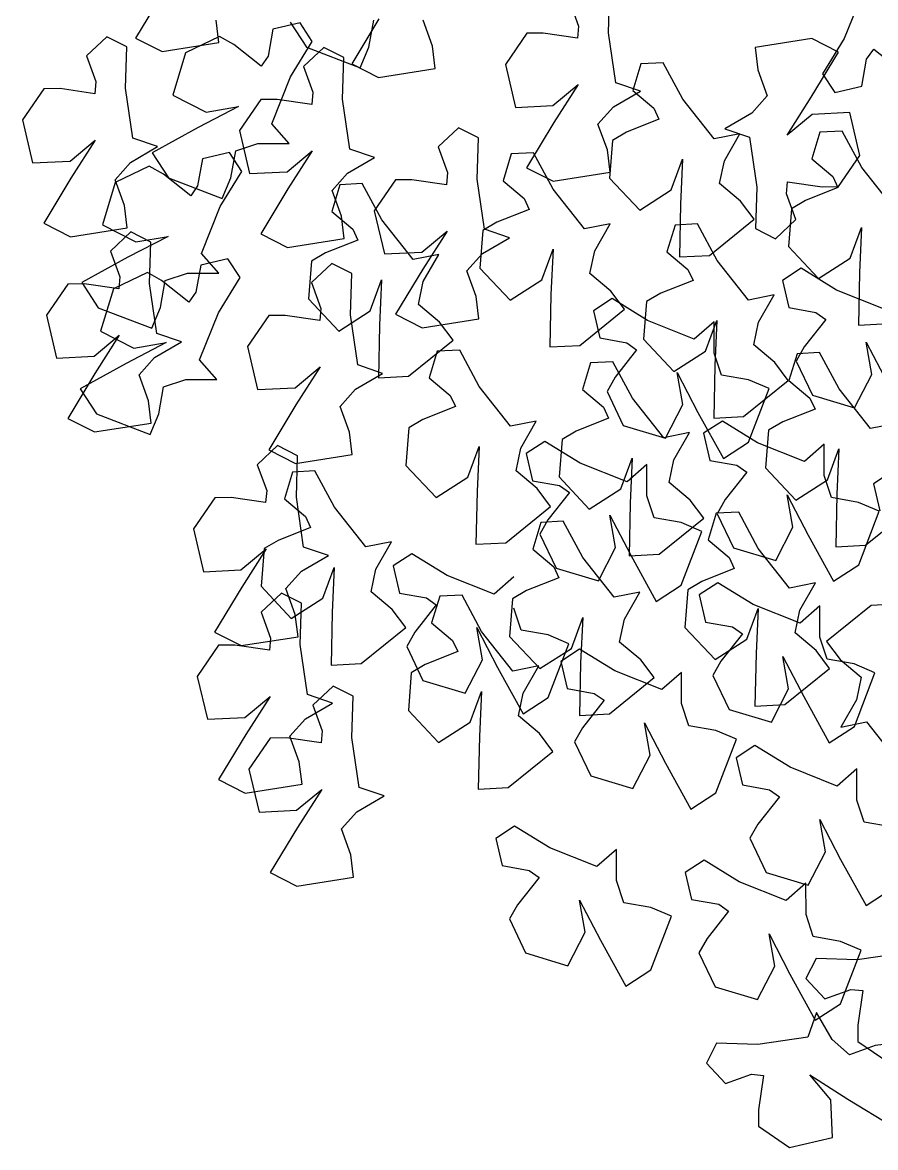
# Model space of a CAD drawing. Header units: millimetres. Extents: x 441061 to 442903, y 4515148 to 4515613.
# Drawn here: x 442219.931 to 442221.385, y 4515581.826 to 4515583.743 of the extents above; entities that cross this region are included whole.
import ezdxf

# ---------------------------------------------------------------- set-up
doc = ezdxf.new("R2010")
doc.units = ezdxf.units.MM
doc.layers.add('01_piscinas', color=254, linetype='Continuous')

msp = doc.modelspace()

# ---------------------------------------------------------------- linework, layer by layer
at = {"layer": '01_piscinas'}
for p, q in [((442220.1701, 4515583.7936), (442220.1236, 4515583.7168)), ((442220.8629, 4515583.7811), (442220.8789, 4515583.7371)), ((442220.9295, 4515583.7258), (442220.9316, 4515583.7962)), ((442221.3634, 4515583.7958), (442221.3316, 4515583.7158)), ((442220.2659, 4515583.7089), (442220.2613, 4515583.747)), ((442220.4041, 4515583.7426), (442220.3579, 4515583.7318)), ((442220.3872, 4515583.7439), (442220.4151, 4515583.701)), ((442220.4249, 4515583.7106), (442220.4041, 4515583.7426)), ((442220.5387, 4515583.7496), (442220.4922, 4515583.6728)), ((442220.5216, 4515583.7012), (442220.5297, 4515583.7473)), ((442220.6299, 4515583.703), (442220.6139, 4515583.747)), ((442220.3579, 4515583.7318), (442220.3497, 4515583.6857)), ((442220.7904, 4515583.7248), (442220.754, 4515583.6718)), ((442220.8183, 4515583.7251), (442220.7904, 4515583.7248)), ((442220.877, 4515583.7165), (442220.8183, 4515583.7251)), ((442220.8789, 4515583.7371), (442220.877, 4515583.7165)), ((442220.942, 4515583.6405), (442220.9295, 4515583.7258)), ((442220.0748, 4515583.719), (442220.0401, 4515583.6865)), ((442220.1088, 4515583.7016), (442220.0748, 4515583.719)), ((442220.1236, 4515583.7168), (442220.1691, 4515583.6936)), ((442220.1691, 4515583.6936), (442220.2659, 4515583.7089)), ((442220.2669, 4515583.7193), (442220.2089, 4515583.6916)), ((442220.2912, 4515583.7056), (442220.2669, 4515583.7193)), ((442220.3378, 4515583.6688), (442220.2912, 4515583.7056)), ((442220.3879, 4515583.6506), (442220.4249, 4515583.7106)), ((442221.2764, 4515583.7157), (442221.1796, 4515583.7004)), ((442221.3219, 4515583.6925), (442221.2764, 4515583.7157)), ((442221.3316, 4515583.7158), (442221.2945, 4515583.6558)), ((442220.0401, 4515583.6865), (442220.0561, 4515583.6425)), ((442220.1067, 4515583.6312), (442220.1088, 4515583.7016)), ((442220.2089, 4515583.6916), (442220.1872, 4515583.6195)), ((442220.3497, 4515583.6857), (442220.3378, 4515583.6688)), ((442220.4446, 4515583.7006), (442220.4099, 4515583.6681)), ((442220.4151, 4515583.701), (442220.5066, 4515583.6659)), ((442220.4786, 4515583.6833), (442220.4446, 4515583.7006)), ((442220.5066, 4515583.6659), (442220.5216, 4515583.7012)), ((442220.6346, 4515583.6649), (442220.6299, 4515583.703)), ((442221.1796, 4515583.7004), (442221.1843, 4515583.6624)), ((442221.2754, 4515583.6158), (442221.3219, 4515583.6925)), ((442221.3697, 4515583.6807), (442221.3817, 4515583.6975)), ((442221.3817, 4515583.6975), (442221.4283, 4515583.6608)), ((442220.4099, 4515583.6681), (442220.4259, 4515583.6242)), ((442220.4765, 4515583.6128), (442220.4786, 4515583.6833)), ((442220.4922, 4515583.6728), (442220.5378, 4515583.6496)), ((442220.754, 4515583.6718), (442220.7713, 4515583.5986)), ((442220.9849, 4515583.6726), (442220.9712, 4515583.6271)), ((442221.0231, 4515583.6746), (442220.9849, 4515583.6726)), ((442221.0565, 4515583.6125), (442221.0231, 4515583.6746)), ((442221.3616, 4515583.6346), (442221.3697, 4515583.6807)), ((442220.356, 4515583.5705), (442220.3879, 4515583.6506)), ((442220.5378, 4515583.6496), (442220.6346, 4515583.6649)), ((442221.1843, 4515583.6624), (442221.2003, 4515583.6184)), ((442221.2945, 4515583.6558), (442221.3153, 4515583.6238)), ((442219.9676, 4515583.6302), (442219.9312, 4515583.5772)), ((442219.9954, 4515583.6305), (442219.9676, 4515583.6302)), ((442220.0542, 4515583.6219), (442219.9954, 4515583.6305)), ((442220.0561, 4515583.6425), (442220.0542, 4515583.6219)), ((442220.1192, 4515583.5459), (442220.1067, 4515583.6312)), ((442220.8352, 4515583.6017), (442220.8781, 4515583.6374)), ((442220.8781, 4515583.6374), (442220.8366, 4515583.5725)), ((442220.9843, 4515583.6262), (442220.942, 4515583.6405)), ((442220.9712, 4515583.6271), (442221.007, 4515583.597)), ((442221.3153, 4515583.6238), (442221.3616, 4515583.6346)), ((442220.1872, 4515583.6195), (442220.2441, 4515583.5903)), ((442220.3374, 4515583.6119), (442220.301, 4515583.5589)), ((442220.3652, 4515583.6121), (442220.3374, 4515583.6119)), ((442220.424, 4515583.6036), (442220.3652, 4515583.6121)), ((442220.4259, 4515583.6242), (442220.424, 4515583.6036)), ((442220.4889, 4515583.5276), (442220.4765, 4515583.6128)), ((442220.9382, 4515583.5994), (442220.9843, 4515583.6262)), ((442221.1099, 4515583.5449), (442221.0565, 4515583.6125)), ((442221.2003, 4515583.6184), (442221.1739, 4515583.5889)), ((442221.234, 4515583.5509), (442221.2754, 4515583.6158)), ((442220.2991, 4515583.5998), (442220.2308, 4515583.5643)), ((442220.2441, 4515583.5903), (442220.2991, 4515583.5998)), ((442220.7713, 4515583.5986), (442220.8352, 4515583.6017)), ((442220.9118, 4515583.5699), (442220.9382, 4515583.5994)), ((442221.007, 4515583.597), (442221.0156, 4515583.5782)), ((442221.1739, 4515583.5889), (442221.1278, 4515583.5621)), ((442221.3408, 4515583.5897), (442221.2769, 4515583.5866)), ((442221.358, 4515583.5165), (442221.3408, 4515583.5897)), ((442219.9312, 4515583.5772), (442219.9485, 4515583.5039)), ((442220.3855, 4515583.537), (442220.356, 4515583.5705)), ((442220.8366, 4515583.5725), (442220.7901, 4515583.4957)), ((442220.9278, 4515583.5259), (442220.9118, 4515583.5699)), ((442221.0156, 4515583.5782), (442220.9605, 4515583.5562)), ((442221.2769, 4515583.5866), (442221.234, 4515583.5509)), ((442220.2308, 4515583.5643), (442220.1521, 4515583.5211)), ((442220.301, 4515583.5589), (442220.3183, 4515583.4856)), ((442220.6742, 4515583.5637), (442220.6395, 4515583.5313)), ((442220.7082, 4515583.5464), (442220.6742, 4515583.5637)), ((442220.9605, 4515583.5562), (442220.9365, 4515583.5421)), ((442221.1537, 4515583.5536), (442221.1099, 4515583.5449)), ((442221.1272, 4515583.5074), (442221.1537, 4515583.5536)), ((442221.1278, 4515583.5621), (442221.1701, 4515583.5477)), ((442221.2898, 4515583.5562), (442221.276, 4515583.5107)), ((442221.328, 4515583.5582), (442221.2898, 4515583.5562)), ((442221.3614, 4515583.4961), (442221.328, 4515583.5582)), ((442220.0124, 4515583.5071), (442220.0553, 4515583.5428)), ((442220.0553, 4515583.5428), (442220.0138, 4515583.4779)), ((442220.1154, 4515583.5048), (442220.1615, 4515583.5316)), ((442220.1615, 4515583.5316), (442220.1192, 4515583.5459)), ((442220.2946, 4515583.5245), (442220.3322, 4515583.5368)), ((442220.3322, 4515583.5368), (442220.3855, 4515583.537)), ((442220.6395, 4515583.5313), (442220.6555, 4515583.4873)), ((442220.7061, 4515583.476), (442220.7082, 4515583.5464)), ((442220.9365, 4515583.5421), (442220.9315, 4515583.478)), ((442221.1701, 4515583.5477), (442221.1825, 4515583.4625)), ((442220.1521, 4515583.5211), (442220.18, 4515583.4782)), ((442220.2842, 4515583.5215), (442220.2379, 4515583.5107)), ((442220.305, 4515583.4894), (442220.2842, 4515583.5215)), ((442220.2864, 4515583.4784), (442220.2946, 4515583.5245)), ((442220.3822, 4515583.4888), (442220.425, 4515583.5244)), ((442220.425, 4515583.5244), (442220.3836, 4515583.4596)), ((442220.4851, 4515583.4864), (442220.5313, 4515583.5133)), ((442220.5313, 4515583.5133), (442220.4889, 4515583.5276)), ((442220.7641, 4515583.5191), (442220.7503, 4515583.4736)), ((442220.8022, 4515583.5211), (442220.7641, 4515583.5191)), ((442220.8356, 4515583.459), (442220.8022, 4515583.5211)), ((442220.9325, 4515583.4879), (442220.9278, 4515583.5259)), ((442221.3216, 4515583.4635), (442221.358, 4515583.5165)), ((442219.9485, 4515583.5039), (442220.0124, 4515583.5071)), ((442220.147, 4515583.4982), (442220.0889, 4515583.4705)), ((442220.089, 4515583.4753), (442220.1154, 4515583.5048)), ((442220.1712, 4515583.4845), (442220.147, 4515583.4982)), ((442220.2379, 4515583.5107), (442220.2297, 4515583.4646)), ((442220.7901, 4515583.4957), (442220.8357, 4515583.4726)), ((442221.0368, 4515583.4579), (442221.0561, 4515583.5102)), ((442221.0561, 4515583.5102), (442221.0527, 4515583.4333)), ((442221.1191, 4515583.4686), (442221.1272, 4515583.5074)), ((442221.276, 4515583.5107), (442221.3119, 4515583.4806)), ((442221.4148, 4515583.4285), (442221.3614, 4515583.4961)), ((442220.0138, 4515583.4779), (442219.9673, 4515583.4011)), ((442220.105, 4515583.4313), (442220.089, 4515583.4753)), ((442220.2178, 4515583.4477), (442220.1712, 4515583.4845)), ((442220.18, 4515583.4782), (442220.2715, 4515583.4431)), ((442220.2679, 4515583.4295), (442220.305, 4515583.4894)), ((442220.2715, 4515583.4431), (442220.2864, 4515583.4784)), ((442220.3183, 4515583.4856), (442220.3822, 4515583.4888)), ((442220.4588, 4515583.457), (442220.4851, 4515583.4864)), ((442220.567, 4515583.475), (442220.5306, 4515583.422)), ((442220.5949, 4515583.4753), (442220.567, 4515583.475)), ((442220.6536, 4515583.4667), (442220.5949, 4515583.4753)), ((442220.6555, 4515583.4873), (442220.6536, 4515583.4667)), ((442220.7186, 4515583.3907), (442220.7061, 4515583.476)), ((442220.7503, 4515583.4736), (442220.7861, 4515583.4435)), ((442220.8357, 4515583.4726), (442220.9325, 4515583.4879)), ((442220.9315, 4515583.478), (442220.9831, 4515583.4232)), ((442221.3119, 4515583.4806), (442221.3205, 4515583.4619)), ((442220.0889, 4515583.4705), (442220.0673, 4515583.3984)), ((442220.2297, 4515583.4646), (442220.2178, 4515583.4477)), ((442220.3836, 4515583.4596), (442220.3371, 4515583.3828)), ((442220.4719, 4515583.4667), (442220.4581, 4515583.4212)), ((442220.4747, 4515583.413), (442220.4588, 4515583.457)), ((442220.5101, 4515583.4687), (442220.4719, 4515583.4667)), ((442220.5435, 4515583.4066), (442220.5101, 4515583.4687)), ((442220.889, 4515583.3914), (442220.8356, 4515583.459)), ((442220.9831, 4515583.4232), (442221.0368, 4515583.4579)), ((442221.1549, 4515583.4385), (442221.1191, 4515583.4686)), ((442221.1825, 4515583.4625), (442221.1804, 4515583.392)), ((442221.2331, 4515583.4512), (442221.235, 4515583.4718)), ((442221.235, 4515583.4718), (442221.2938, 4515583.4632)), ((442221.3205, 4515583.4619), (442221.2654, 4515583.4399)), ((442221.2938, 4515583.4632), (442221.3216, 4515583.4635)), ((442220.7861, 4515583.4435), (442220.7948, 4515583.4247)), ((442221.178, 4515583.4079), (442221.1549, 4515583.4385)), ((442221.2491, 4515583.4072), (442221.2331, 4515583.4512)), ((442221.2654, 4515583.4399), (442221.2414, 4515583.4257)), ((442220.1096, 4515583.3932), (442220.105, 4515583.4313)), ((442220.2361, 4515583.3494), (442220.2679, 4515583.4295)), ((442220.4581, 4515583.4212), (442220.494, 4515583.3911)), ((442220.5306, 4515583.422), (442220.5479, 4515583.3487)), ((442220.7948, 4515583.4247), (442220.7396, 4515583.4028)), ((442221.0527, 4515583.4333), (442221.0508, 4515583.3436)), ((442221.2414, 4515583.4257), (442221.2364, 4515583.3616)), ((442219.9673, 4515583.4011), (442220.0129, 4515583.3779)), ((442220.0673, 4515583.3984), (442220.1242, 4515583.3692)), ((442220.4794, 4515583.3749), (442220.4747, 4515583.413)), ((442220.5969, 4515583.339), (442220.5435, 4515583.4066)), ((442220.7396, 4515583.4028), (442220.7156, 4515583.3886)), ((442220.9328, 4515583.4001), (442220.889, 4515583.3914)), ((442220.9063, 4515583.3539), (442220.9328, 4515583.4001)), ((442221.0432, 4515583.3979), (442221.0294, 4515583.3524)), ((442221.0813, 4515583.3999), (442221.0432, 4515583.3979)), ((442221.1147, 4515583.3378), (442221.0813, 4515583.3999)), ((442221.1018, 4515583.3463), (442221.178, 4515583.4079)), ((442221.2145, 4515583.3747), (442221.2491, 4515583.4072)), ((442220.0129, 4515583.3779), (442220.1096, 4515583.3932)), ((442220.1157, 4515583.3862), (442220.081, 4515583.3537)), ((442220.1792, 4515583.3787), (442220.1108, 4515583.3432)), ((442220.1497, 4515583.3689), (442220.1157, 4515583.3862)), ((442220.1242, 4515583.3692), (442220.1792, 4515583.3787)), ((442220.3371, 4515583.3828), (442220.3826, 4515583.3596)), ((442220.494, 4515583.3911), (442220.5026, 4515583.3723)), ((442220.6118, 4515583.3519), (442220.6547, 4515583.3876)), ((442220.6547, 4515583.3876), (442220.6132, 4515583.3227)), ((442220.7156, 4515583.3886), (442220.7106, 4515583.3245)), ((442220.7609, 4515583.3764), (442220.7186, 4515583.3907)), ((442221.1804, 4515583.392), (442221.2145, 4515583.3747)), ((442221.3417, 4515583.3415), (442221.361, 4515583.3939)), ((442221.361, 4515583.3939), (442221.3576, 4515583.317)), ((442220.1476, 4515583.2984), (442220.1497, 4515583.3689)), ((442220.3826, 4515583.3596), (442220.4794, 4515583.3749)), ((442220.5026, 4515583.3723), (442220.4475, 4515583.3504)), ((442220.7148, 4515583.3496), (442220.7609, 4515583.3764)), ((442221.2364, 4515583.3616), (442221.2879, 4515583.3068)), ((442220.1108, 4515583.3432), (442220.0322, 4515583.3)), ((442220.081, 4515583.3537), (442220.097, 4515583.3097)), ((442220.2812, 4515583.3403), (442220.2349, 4515583.3295)), ((442220.2656, 4515583.3159), (442220.2361, 4515583.3494)), ((442220.302, 4515583.3083), (442220.2812, 4515583.3403)), ((442220.4475, 4515583.3504), (442220.4235, 4515583.3362)), ((442220.5479, 4515583.3487), (442220.6118, 4515583.3519)), ((442220.6407, 4515583.3477), (442220.5969, 4515583.339)), ((442220.6142, 4515583.3015), (442220.6407, 4515583.3477)), ((442220.6884, 4515583.3201), (442220.7148, 4515583.3496)), ((442220.816, 4515583.3044), (442220.8353, 4515583.3567)), ((442220.8353, 4515583.3567), (442220.8318, 4515583.2798)), ((442220.8982, 4515583.3151), (442220.9063, 4515583.3539)), ((442221.0294, 4515583.3524), (442221.0652, 4515583.3223)), ((442221.0508, 4515583.3436), (442221.1018, 4515583.3463)), ((442221.2879, 4515583.3068), (442221.3417, 4515583.3415)), ((442220.2349, 4515583.3295), (442220.2268, 4515583.2834)), ((442220.4235, 4515583.3362), (442220.4185, 4515583.2721)), ((442220.4582, 4515583.3325), (442220.4235, 4515583.3)), ((442220.4922, 4515583.3152), (442220.4582, 4515583.3325)), ((442220.6132, 4515583.3227), (442220.5667, 4515583.2459)), ((442220.7044, 4515583.2761), (442220.6884, 4515583.3201)), ((442220.7106, 4515583.3245), (442220.7622, 4515583.2697)), ((442221.0652, 4515583.3223), (442221.0739, 4515583.3035)), ((442221.1681, 4515583.2702), (442221.1147, 4515583.3378)), ((442221.2582, 4515583.3242), (442221.2262, 4515583.3034)), ((442221.3182, 4515583.2872), (442221.2582, 4515583.3242)), ((442220.144, 4515583.317), (442220.086, 4515583.2893)), ((442220.097, 4515583.3097), (442220.0951, 4515583.2892)), ((442220.1683, 4515583.3034), (442220.144, 4515583.317)), ((442220.1665, 4515583.2573), (442220.1746, 4515583.3034)), ((442220.2149, 4515583.2666), (442220.1683, 4515583.3034)), ((442220.1746, 4515583.3034), (442220.2122, 4515583.3157)), ((442220.2122, 4515583.3157), (442220.2656, 4515583.3159)), ((442220.265, 4515583.2483), (442220.302, 4515583.3083)), ((442220.4901, 4515583.2447), (442220.4922, 4515583.3152)), ((442220.5238, 4515583.252), (442220.5431, 4515583.3043)), ((442220.5431, 4515583.3043), (442220.5397, 4515583.2274)), ((442220.606, 4515583.2627), (442220.6142, 4515583.3015)), ((442220.7622, 4515583.2697), (442220.816, 4515583.3044)), ((442220.934, 4515583.285), (442220.8982, 4515583.3151)), ((442221.0739, 4515583.3035), (442221.0187, 4515583.2816)), ((442221.2262, 4515583.3034), (442221.237, 4515583.2572)), ((442221.3576, 4515583.317), (442221.3557, 4515583.2272)), ((442220.0085, 4515583.2974), (442219.9721, 4515583.2444)), ((442220.0363, 4515583.2977), (442220.0085, 4515583.2974)), ((442220.0322, 4515583.3), (442220.06, 4515583.2571)), ((442220.0951, 4515583.2892), (442220.0363, 4515583.2977)), ((442220.086, 4515583.2893), (442220.0643, 4515583.2173)), ((442220.1601, 4515583.2132), (442220.1476, 4515583.2984)), ((442220.2268, 4515583.2834), (442220.2149, 4515583.2666)), ((442220.4235, 4515583.3), (442220.4395, 4515583.256)), ((442220.9571, 4515583.2544), (442220.934, 4515583.285)), ((442221.3982, 4515583.2553), (442221.3182, 4515583.2872)), ((442220.4185, 4515583.2721), (442220.47, 4515583.2173)), ((442220.6419, 4515583.2326), (442220.606, 4515583.2627)), ((442220.7091, 4515583.238), (442220.7044, 4515583.2761)), ((442220.8318, 4515583.2798), (442220.8299, 4515583.1901)), ((442220.936, 4515583.2726), (442220.904, 4515583.2517)), ((442220.996, 4515583.2355), (442220.936, 4515583.2726)), ((442220.9947, 4515583.2674), (442220.9897, 4515583.2033)), ((442221.0187, 4515583.2816), (442220.9947, 4515583.2674)), ((442221.2119, 4515583.279), (442221.1681, 4515583.2702)), ((442221.1854, 4515583.2327), (442221.2119, 4515583.279)), ((442219.9721, 4515583.2444), (442219.9894, 4515583.1712)), ((442220.06, 4515583.2571), (442220.1515, 4515583.222)), ((442220.1515, 4515583.222), (442220.1665, 4515583.2573)), ((442220.2331, 4515583.1683), (442220.265, 4515583.2483)), ((442220.351, 4515583.2437), (442220.3146, 4515583.1907)), ((442220.3788, 4515583.244), (442220.351, 4515583.2437)), ((442220.4376, 4515583.2354), (442220.3788, 4515583.244)), ((442220.4395, 4515583.256), (442220.4376, 4515583.2354)), ((442220.47, 4515583.2173), (442220.5238, 4515583.252)), ((442220.5025, 4515583.1595), (442220.4901, 4515583.2447)), ((442220.5667, 4515583.2459), (442220.6123, 4515583.2227)), ((442220.8809, 4515583.1928), (442220.9571, 4515583.2544)), ((442220.904, 4515583.2517), (442220.9148, 4515583.2055)), ((442221.237, 4515583.2572), (442221.2831, 4515583.249)), ((442221.2831, 4515583.249), (442221.2999, 4515583.2371)), ((442220.5397, 4515583.2274), (442220.5378, 4515583.1377)), ((442220.6123, 4515583.2227), (442220.7091, 4515583.238)), ((442220.665, 4515583.202), (442220.6419, 4515583.2326)), ((442221.076, 4515583.2037), (442220.996, 4515583.2355)), ((442221.1096, 4515583.2331), (442221.076, 4515583.2037)), ((442221.095, 4515583.1832), (442221.1143, 4515583.2355)), ((442221.1097, 4515583.1798), (442221.1096, 4515583.2331)), ((442221.1143, 4515583.2355), (442221.1109, 4515583.1586)), ((442221.1773, 4515583.194), (442221.1854, 4515583.2327)), ((442221.2999, 4515583.2371), (442221.2631, 4515583.1905)), ((442221.3557, 4515583.2272), (442221.4067, 4515583.2299)), ((442220.0533, 4515583.1743), (442220.0962, 4515583.21)), ((442220.0962, 4515583.21), (442220.0547, 4515583.1452)), ((442220.0643, 4515583.2173), (442220.1212, 4515583.188)), ((442220.2024, 4515583.1989), (442220.1601, 4515583.2132)), ((442220.9148, 4515583.2055), (442220.9609, 4515583.1973)), ((442220.1762, 4515583.1975), (442220.1079, 4515583.162)), ((442220.1212, 4515583.188), (442220.1762, 4515583.1975)), ((442220.1563, 4515583.172), (442220.2024, 4515583.1989)), ((442220.3146, 4515583.1907), (442220.3319, 4515583.1175)), ((442220.5888, 4515583.1404), (442220.665, 4515583.202)), ((442220.8299, 4515583.1901), (442220.8809, 4515583.1928)), ((442220.9609, 4515583.1973), (442220.9777, 4515583.1854)), ((442220.9897, 4515583.2033), (442221.0413, 4515583.1485)), ((442221.2131, 4515583.1639), (442221.1773, 4515583.194)), ((442221.2631, 4515583.1905), (442221.2495, 4515583.1662)), ((442221.369, 4515583.1984), (442221.4045, 4515583.1301)), ((442221.3785, 4515583.1434), (442221.369, 4515583.1984)), ((442219.9894, 4515583.1712), (442220.0533, 4515583.1743)), ((442220.1299, 4515583.1426), (442220.1563, 4515583.172)), ((442220.2626, 4515583.1347), (442220.2331, 4515583.1683)), ((442220.6381, 4515583.1828), (442220.6243, 4515583.1373)), ((442220.6762, 4515583.1848), (442220.6381, 4515583.1828)), ((442220.7096, 4515583.1227), (442220.6762, 4515583.1848)), ((442220.9777, 4515583.1854), (442220.9409, 4515583.1388)), ((442221.0413, 4515583.1485), (442221.095, 4515583.1832)), ((442221.1221, 4515583.1422), (442221.1097, 4515583.1798)), ((442221.2511, 4515583.1786), (442221.2373, 4515583.1331)), ((442221.2892, 4515583.1806), (442221.2511, 4515583.1786)), ((442221.3226, 4515583.1185), (442221.2892, 4515583.1806)), ((442220.1079, 4515583.162), (442220.0292, 4515583.1188)), ((442220.3958, 4515583.1206), (442220.4386, 4515583.1563)), ((442220.4386, 4515583.1563), (442220.3972, 4515583.0914)), ((442220.5449, 4515583.1451), (442220.5025, 4515583.1595)), ((442220.899, 4515583.163), (442220.8852, 4515583.1176)), ((442220.9371, 4515583.165), (442220.899, 4515583.163)), ((442220.9705, 4515583.103), (442220.9371, 4515583.165)), ((442221.1109, 4515583.1586), (442221.109, 4515583.0689)), ((442221.2362, 4515583.1332), (442221.2131, 4515583.1639)), ((442221.2495, 4515583.1662), (442221.2772, 4515583.1082)), ((442220.0547, 4515583.1452), (442220.0082, 4515583.0684)), ((442220.1459, 4515583.0986), (442220.1299, 4515583.1426)), ((442220.1717, 4515583.1222), (442220.2093, 4515583.1345)), ((442220.2093, 4515583.1345), (442220.2626, 4515583.1347)), ((442220.4987, 4515583.1183), (442220.5449, 4515583.1451)), ((442220.5378, 4515583.1377), (442220.5888, 4515583.1404)), ((442220.6243, 4515583.1373), (442220.6602, 4515583.1072)), ((442220.9409, 4515583.1388), (442220.9273, 4515583.1145)), ((442221.0468, 4515583.1467), (442221.0822, 4515583.0784)), ((442221.0563, 4515583.0918), (442221.0468, 4515583.1467)), ((442221.1682, 4515583.1341), (442221.1221, 4515583.1422)), ((442221.16, 4515583.0716), (442221.2362, 4515583.1332)), ((442221.2035, 4515583.1191), (442221.1682, 4515583.1341)), ((442221.2373, 4515583.1331), (442221.2731, 4515583.103)), ((442221.3492, 4515583.0865), (442221.3785, 4515583.1434)), ((442220.0292, 4515583.1188), (442220.0571, 4515583.0759)), ((442220.1635, 4515583.0761), (442220.1717, 4515583.1222)), ((442220.3319, 4515583.1175), (442220.3958, 4515583.1206)), ((442220.4724, 4515583.0888), (442220.4987, 4515583.1183)), ((442220.763, 4515583.0551), (442220.7096, 4515583.1227)), ((442220.8852, 4515583.1176), (442220.921, 4515583.0875)), ((442220.9273, 4515583.1145), (442220.955, 4515583.0565)), ((442221.1683, 4515583.0276), (442221.2035, 4515583.1191)), ((442221.376, 4515583.0509), (442221.3226, 4515583.1185)), ((442220.1505, 4515583.0605), (442220.1459, 4515583.0986)), ((442220.3972, 4515583.0914), (442220.3507, 4515583.0147)), ((442220.6602, 4515583.1072), (442220.6688, 4515583.0884)), ((442221.0239, 4515583.0353), (442220.9705, 4515583.103)), ((442221.027, 4515583.0349), (442221.0563, 4515583.0918)), ((442221.2731, 4515583.103), (442221.2818, 4515583.0843)), ((442221.2772, 4515583.1082), (442221.3492, 4515583.0865)), ((442220.0571, 4515583.0759), (442220.1485, 4515583.0408)), ((442220.1485, 4515583.0408), (442220.1635, 4515583.0761)), ((442220.4884, 4515583.0448), (442220.4724, 4515583.0888)), ((442220.6688, 4515583.0884), (442220.6136, 4515583.0665)), ((442220.921, 4515583.0875), (442220.9297, 4515583.0687)), ((442221.0822, 4515583.0784), (442221.1255, 4515582.9998)), ((442221.109, 4515583.0689), (442221.16, 4515583.0716)), ((442221.2818, 4515583.0843), (442221.2266, 4515583.0623)), ((442220.0082, 4515583.0684), (442220.0538, 4515583.0452)), ((442220.0538, 4515583.0452), (442220.1505, 4515583.0605)), ((442220.5897, 4515583.0523), (442220.5846, 4515582.9882)), ((442220.6136, 4515583.0665), (442220.5897, 4515583.0523)), ((442220.8068, 4515583.0638), (442220.763, 4515583.0551)), ((442220.7803, 4515583.0176), (442220.8068, 4515583.0638)), ((442220.9297, 4515583.0687), (442220.8745, 4515583.0467)), ((442220.955, 4515583.0565), (442221.027, 4515583.0349)), ((442221.1238, 4515583.0638), (442221.0917, 4515583.043)), ((442221.1837, 4515583.0267), (442221.1238, 4515583.0638)), ((442221.2266, 4515583.0623), (442221.2026, 4515583.0481)), ((442221.4198, 4515583.0597), (442221.376, 4515583.0509)), ((442220.493, 4515583.0068), (442220.4884, 4515583.0448)), ((442220.8506, 4515583.0325), (442220.8455, 4515582.9685)), ((442220.8745, 4515583.0467), (442220.8506, 4515583.0325)), ((442221.0677, 4515583.0441), (442221.0239, 4515583.0353)), ((442221.0412, 4515582.9978), (442221.0677, 4515583.0441)), ((442221.0917, 4515583.043), (442221.1025, 4515582.9967)), ((442221.2026, 4515583.0481), (442221.1976, 4515582.9841)), ((442220.366, 4515583.022), (442220.3313, 4515582.9895)), ((442220.3507, 4515583.0147), (442220.3962, 4515582.9915)), ((442220.4, 4515583.0047), (442220.366, 4515583.022)), ((442220.69, 4515582.9681), (442220.7093, 4515583.0204)), ((442220.7093, 4515583.0204), (442220.7058, 4515582.9435)), ((442220.7722, 4515582.9788), (442220.7803, 4515583.0176)), ((442220.8215, 4515583.0292), (442220.7894, 4515583.0084)), ((442220.8814, 4515582.9921), (442220.8215, 4515583.0292)), ((442221.1255, 4515582.9998), (442221.1683, 4515583.0276)), ((442221.2638, 4515582.9949), (442221.1837, 4515583.0267)), ((442221.2973, 4515583.0244), (442221.2638, 4515582.9949)), ((442221.2975, 4515582.971), (442221.2973, 4515583.0244)), ((442221.303, 4515582.9639), (442221.3222, 4515583.0163)), ((442221.3222, 4515583.0163), (442221.3188, 4515582.9394)), ((442220.3962, 4515582.9915), (442220.493, 4515583.0068)), ((442220.3979, 4515582.9342), (442220.4, 4515583.0047)), ((442220.7894, 4515583.0084), (442220.8002, 4515582.9621)), ((442220.9509, 4515582.9483), (442220.9702, 4515583.0007)), ((442220.9702, 4515583.0007), (442220.9667, 4515582.9238)), ((442221.0331, 4515582.9591), (442221.0412, 4515582.9978)), ((442221.1025, 4515582.9967), (442221.1486, 4515582.9886)), ((442220.3313, 4515582.9895), (442220.3473, 4515582.9455)), ((442220.3912, 4515582.9768), (442220.3774, 4515582.9314)), ((442220.4293, 4515582.9788), (442220.3912, 4515582.9768)), ((442220.4627, 4515582.9168), (442220.4293, 4515582.9788)), ((442220.5846, 4515582.9882), (442220.6362, 4515582.9334)), ((442220.8081, 4515582.9487), (442220.7722, 4515582.9788)), ((442220.9615, 4515582.9603), (442220.8814, 4515582.9921)), ((442220.995, 4515582.9898), (442220.9615, 4515582.9603)), ((442220.9952, 4515582.9364), (442220.995, 4515582.9898)), ((442221.1655, 4515582.9766), (442221.1287, 4515582.93)), ((442221.1486, 4515582.9886), (442221.1655, 4515582.9766)), ((442221.1976, 4515582.9841), (442221.2492, 4515582.9292)), ((442221.4134, 4515582.9778), (442221.3814, 4515582.957)), ((442220.6362, 4515582.9334), (442220.69, 4515582.9681)), ((442220.8002, 4515582.9621), (442220.8463, 4515582.954)), ((442220.8455, 4515582.9685), (442220.8971, 4515582.9137)), ((442221.0689, 4515582.929), (442221.0331, 4515582.9591)), ((442221.2492, 4515582.9292), (442221.303, 4515582.9639)), ((442221.3098, 4515582.9334), (442221.2975, 4515582.971)), ((442221.3814, 4515582.957), (442221.3922, 4515582.9108)), ((442220.3473, 4515582.9455), (442220.3454, 4515582.9249)), ((442220.7058, 4515582.9435), (442220.7039, 4515582.8538)), ((442220.8311, 4515582.9181), (442220.8081, 4515582.9487)), ((442220.8632, 4515582.942), (442220.8264, 4515582.8954)), ((442220.8463, 4515582.954), (442220.8632, 4515582.942)), ((442220.8971, 4515582.9137), (442220.9509, 4515582.9483)), ((442221.2345, 4515582.938), (442221.27, 4515582.8696)), ((442221.244, 4515582.883), (442221.2345, 4515582.938)), ((442221.3188, 4515582.9394), (442221.3169, 4515582.8496)), ((442220.2588, 4515582.9332), (442220.2224, 4515582.8802)), ((442220.2866, 4515582.9335), (442220.2588, 4515582.9332)), ((442220.3454, 4515582.9249), (442220.2866, 4515582.9335)), ((442220.3774, 4515582.9314), (442220.4133, 4515582.9013)), ((442220.4103, 4515582.849), (442220.3979, 4515582.9342)), ((442220.755, 4515582.8565), (442220.8311, 4515582.9181)), ((442220.9667, 4515582.9238), (442220.9648, 4515582.834)), ((442221.0075, 4515582.8988), (442220.9952, 4515582.9364)), ((442221.092, 4515582.8984), (442221.0689, 4515582.929)), ((442221.1287, 4515582.93), (442221.115, 4515582.9058)), ((442221.3559, 4515582.9253), (442221.3098, 4515582.9334)), ((442221.3912, 4515582.9103), (442221.3559, 4515582.9253)), ((442220.4133, 4515582.9013), (442220.4219, 4515582.8825)), ((442220.5161, 4515582.8492), (442220.4627, 4515582.9168)), ((442220.9323, 4515582.9034), (442220.9677, 4515582.835)), ((442220.9417, 4515582.8484), (442220.9323, 4515582.9034)), ((442221.0536, 4515582.8907), (442221.0075, 4515582.8988)), ((442221.0159, 4515582.8367), (442221.092, 4515582.8984)), ((442221.1135, 4515582.9068), (442221.0997, 4515582.8613)), ((442221.1517, 4515582.9088), (442221.1135, 4515582.9068)), ((442221.115, 4515582.9058), (442221.1427, 4515582.8478)), ((442221.1851, 4515582.8467), (442221.1517, 4515582.9088)), ((442221.3561, 4515582.8188), (442221.3912, 4515582.9103)), ((442221.3679, 4515582.8523), (442221.4441, 4515582.914)), ((442220.2224, 4515582.8802), (442220.2396, 4515582.807)), ((442220.4219, 4515582.8825), (442220.3667, 4515582.8605)), ((442220.8146, 4515582.8911), (442220.8008, 4515582.8457)), ((442220.8264, 4515582.8954), (442220.8127, 4515582.8712)), ((442220.8527, 4515582.8931), (442220.8146, 4515582.8911)), ((442220.8861, 4515582.8311), (442220.8527, 4515582.8931)), ((442221.0889, 4515582.8757), (442221.0536, 4515582.8907)), ((442221.2148, 4515582.8261), (442221.244, 4515582.883)), ((442220.3667, 4515582.8605), (442220.3428, 4515582.8464)), ((442220.8127, 4515582.8712), (442220.8404, 4515582.8132)), ((442221.0538, 4515582.7842), (442221.0889, 4515582.8757)), ((442221.0997, 4515582.8613), (442221.1356, 4515582.8312)), ((442221.27, 4515582.8696), (442221.3132, 4515582.791)), ((442220.3035, 4515582.8101), (442220.3464, 4515582.8458)), ((442220.3464, 4515582.8458), (442220.305, 4515582.7809)), ((442220.3428, 4515582.8464), (442220.3377, 4515582.7823)), ((442220.4526, 4515582.8346), (442220.4103, 4515582.849)), ((442220.5599, 4515582.8579), (442220.5161, 4515582.8492)), ((442220.5334, 4515582.8116), (442220.5599, 4515582.8579)), ((442220.7039, 4515582.8538), (442220.755, 4515582.8565)), ((442220.8008, 4515582.8457), (442220.8367, 4515582.8156)), ((442220.9125, 4515582.7915), (442220.9417, 4515582.8484)), ((442221.1427, 4515582.8478), (442221.2148, 4515582.8261)), ((442221.2385, 4515582.7791), (442221.1851, 4515582.8467)), ((442221.3169, 4515582.8496), (442221.3679, 4515582.8523)), ((442220.4065, 4515582.8078), (442220.4526, 4515582.8346)), ((442220.5947, 4515582.8377), (442220.5626, 4515582.8169)), ((442220.6546, 4515582.8007), (442220.5947, 4515582.8377)), ((442220.9395, 4515582.7635), (442220.8861, 4515582.8311)), ((442220.9648, 4515582.834), (442221.0159, 4515582.8367)), ((442220.9677, 4515582.835), (442221.0109, 4515582.7564)), ((442221.1356, 4515582.8312), (442221.1442, 4515582.8124)), ((442220.2396, 4515582.807), (442220.3035, 4515582.8101)), ((442220.3801, 4515582.7783), (442220.4065, 4515582.8078)), ((442220.4431, 4515582.7621), (442220.4624, 4515582.8145)), ((442220.4624, 4515582.8145), (442220.4589, 4515582.7376)), ((442220.5253, 4515582.7729), (442220.5334, 4515582.8116)), ((442220.5626, 4515582.8169), (442220.5734, 4515582.7707)), ((442220.8367, 4515582.8156), (442220.8453, 4515582.7968)), ((442220.8404, 4515582.8132), (442220.9125, 4515582.7915)), ((442221.1442, 4515582.8124), (442221.089, 4515582.7905)), ((442221.3132, 4515582.791), (442221.3561, 4515582.8188)), ((442220.7347, 4515582.7688), (442220.6546, 4515582.8007)), ((442220.7682, 4515582.7983), (442220.7347, 4515582.7688)), ((442220.8453, 4515582.7968), (442220.7901, 4515582.7748)), ((442221.0109, 4515582.7564), (442221.0538, 4515582.7842)), ((442221.089, 4515582.7905), (442221.0651, 4515582.7763)), ((442221.1163, 4515582.7883), (442221.0843, 4515582.7675)), ((442221.1763, 4515582.7513), (442221.1163, 4515582.7883)), ((442221.2823, 4515582.7879), (442221.2385, 4515582.7791)), ((442221.2557, 4515582.7416), (442221.2823, 4515582.7879)), ((442220.305, 4515582.7809), (442220.2585, 4515582.7042)), ((442220.3377, 4515582.7823), (442220.3893, 4515582.7275)), ((442220.3726, 4515582.7705), (442220.3379, 4515582.738)), ((442220.4067, 4515582.7532), (442220.3726, 4515582.7705)), ((442220.3961, 4515582.7343), (442220.3801, 4515582.7783)), ((442220.5612, 4515582.7428), (442220.5253, 4515582.7729)), ((442220.5734, 4515582.7707), (442220.6195, 4515582.7625)), ((442220.6421, 4515582.7653), (442220.6283, 4515582.7198)), ((442220.6802, 4515582.7673), (442220.6421, 4515582.7653)), ((442220.7136, 4515582.7052), (442220.6802, 4515582.7673)), ((442220.7901, 4515582.7748), (442220.7662, 4515582.7607)), ((442220.9833, 4515582.7722), (442220.9395, 4515582.7635)), ((442220.9568, 4515582.7259), (442220.9833, 4515582.7722)), ((442221.0651, 4515582.7763), (442221.0601, 4515582.7122)), ((442221.0843, 4515582.7675), (442221.0951, 4515582.7212)), ((442220.3893, 4515582.7275), (442220.4431, 4515582.7621)), ((442220.4045, 4515582.6827), (442220.4067, 4515582.7532)), ((442220.6364, 4515582.7506), (442220.5996, 4515582.704)), ((442220.6195, 4515582.7625), (442220.6364, 4515582.7506)), ((442220.7662, 4515582.7607), (442220.7611, 4515582.6966)), ((442220.7807, 4515582.7074), (442220.7684, 4515582.745)), ((442221.2563, 4515582.7194), (442221.1763, 4515582.7513)), ((442221.2899, 4515582.7489), (442221.2563, 4515582.7194)), ((442221.2901, 4515582.6955), (442221.2899, 4515582.7489)), ((442221.3775, 4515582.7496), (442221.3014, 4515582.6879)), ((442221.4286, 4515582.7522), (442221.3775, 4515582.7496)), ((442220.3379, 4515582.738), (442220.3539, 4515582.694)), ((442220.4008, 4515582.6963), (442220.3961, 4515582.7343)), ((442220.4589, 4515582.7376), (442220.457, 4515582.6479)), ((442220.5842, 4515582.7122), (442220.5612, 4515582.7428)), ((442220.8665, 4515582.6764), (442220.8858, 4515582.7288)), ((442220.8858, 4515582.7288), (442220.8823, 4515582.6519)), ((442220.9487, 4515582.6872), (442220.9568, 4515582.7259)), ((442221.1654, 4515582.6921), (442221.1847, 4515582.7444)), ((442221.1847, 4515582.7444), (442221.1812, 4515582.6675)), ((442221.2476, 4515582.7029), (442221.2557, 4515582.7416)), ((442220.5081, 4515582.6505), (442220.5842, 4515582.7122)), ((442220.6283, 4515582.7198), (442220.6642, 4515582.6897)), ((442220.7054, 4515582.7119), (442220.7409, 4515582.6436)), ((442220.7149, 4515582.6569), (442220.7054, 4515582.7119)), ((442220.8268, 4515582.6993), (442220.7807, 4515582.7074)), ((442221.0601, 4515582.7122), (442221.1116, 4515582.6574)), ((442221.0951, 4515582.7212), (442221.1412, 4515582.7131)), ((442221.1412, 4515582.7131), (442221.1581, 4515582.7012)), ((442220.2585, 4515582.7042), (442220.304, 4515582.681)), ((442220.304, 4515582.681), (442220.4008, 4515582.6963)), ((442220.3539, 4515582.694), (442220.352, 4515582.6735)), ((442220.5996, 4515582.704), (442220.5859, 4515582.6797)), ((442220.6642, 4515582.6897), (442220.6728, 4515582.671)), ((442220.767, 4515582.6376), (442220.7136, 4515582.7052)), ((442220.7611, 4515582.6966), (442220.8127, 4515582.6418)), ((442220.8621, 4515582.6843), (442220.8268, 4515582.6993)), ((442220.9846, 4515582.6571), (442220.9487, 4515582.6872)), ((442221.1116, 4515582.6574), (442221.1654, 4515582.6921)), ((442221.1581, 4515582.7012), (442221.1213, 4515582.6545)), ((442221.2835, 4515582.6728), (442221.2476, 4515582.7029)), ((442221.3024, 4515582.658), (442221.2901, 4515582.6955)), ((442221.3014, 4515582.6879), (442221.3244, 4515582.6573)), ((442220.2654, 4515582.6817), (442220.2291, 4515582.6287)), ((442220.2933, 4515582.682), (442220.2654, 4515582.6817)), ((442220.352, 4515582.6735), (442220.2933, 4515582.682)), ((442220.417, 4515582.5975), (442220.4045, 4515582.6827)), ((442220.5859, 4515582.6797), (442220.6136, 4515582.6217)), ((442220.6728, 4515582.671), (442220.6176, 4515582.649)), ((442220.8127, 4515582.6418), (442220.8665, 4515582.6764)), ((442220.827, 4515582.5928), (442220.8621, 4515582.6843)), ((442220.8805, 4515582.675), (442220.8485, 4515582.6542)), ((442220.9405, 4515582.6379), (442220.8805, 4515582.675)), ((442221.3066, 4515582.6421), (442221.2835, 4515582.6728)), ((442220.457, 4515582.6479), (442220.5081, 4515582.6505)), ((442220.6176, 4515582.649), (442220.5937, 4515582.6348)), ((442220.6857, 4515582.6), (442220.7149, 4515582.6569)), ((442220.8485, 4515582.6542), (442220.8593, 4515582.6079)), ((442220.8823, 4515582.6519), (442220.8804, 4515582.5621)), ((442221.0076, 4515582.6265), (442220.9846, 4515582.6571)), ((442221.1213, 4515582.6545), (442221.1076, 4515582.6303)), ((442221.1812, 4515582.6675), (442221.1794, 4515582.5778)), ((442221.2271, 4515582.6625), (442221.2626, 4515582.5942)), ((442221.2366, 4515582.6075), (442221.2271, 4515582.6625)), ((442221.3485, 4515582.6498), (442221.3024, 4515582.658)), ((442221.3244, 4515582.6573), (442221.3603, 4515582.6272)), ((442221.3838, 4515582.6348), (442221.3485, 4515582.6498)), ((442220.5937, 4515582.6348), (442220.5887, 4515582.5707)), ((442220.7409, 4515582.6436), (442220.7841, 4515582.5649)), ((442220.8109, 4515582.6464), (442220.767, 4515582.6376)), ((442220.7843, 4515582.6001), (442220.8109, 4515582.6464)), ((442221.0205, 4515582.6061), (442220.9405, 4515582.6379)), ((442221.0541, 4515582.6355), (442221.0205, 4515582.6061)), ((442221.0543, 4515582.5822), (442221.0541, 4515582.6355)), ((442221.1076, 4515582.6303), (442221.1353, 4515582.5723)), ((442221.2304, 4515582.5805), (442221.3066, 4515582.6421)), ((442221.3487, 4515582.5434), (442221.3838, 4515582.6348)), ((442220.2291, 4515582.6287), (442220.2463, 4515582.5555)), ((442220.4607, 4515582.6122), (442220.426, 4515582.5797)), ((442220.4947, 4515582.5948), (442220.4607, 4515582.6122)), ((442220.6136, 4515582.6217), (442220.6857, 4515582.6)), ((442220.9315, 4515582.5648), (442221.0076, 4515582.6265)), ((442221.3603, 4515582.6272), (442221.3522, 4515582.5885)), ((442220.3102, 4515582.5586), (442220.3531, 4515582.5943)), ((442220.3531, 4515582.5943), (442220.3116, 4515582.5294)), ((442220.4593, 4515582.5831), (442220.417, 4515582.5975)), ((442220.4926, 4515582.5244), (442220.4947, 4515582.5948)), ((442220.694, 4515582.5506), (442220.7133, 4515582.6029)), ((442220.7133, 4515582.6029), (442220.7098, 4515582.526)), ((442220.7762, 4515582.5614), (442220.7843, 4515582.6001)), ((442220.7841, 4515582.5649), (442220.827, 4515582.5928)), ((442220.8593, 4515582.6079), (442220.9054, 4515582.5997)), ((442220.9054, 4515582.5997), (442220.9222, 4515582.5878)), ((442221.2073, 4515582.5506), (442221.2366, 4515582.6075)), ((442221.2626, 4515582.5942), (442221.3058, 4515582.5155)), ((442220.4132, 4515582.5563), (442220.4593, 4515582.5831)), ((442220.426, 4515582.5797), (442220.442, 4515582.5357)), ((442220.9222, 4515582.5878), (442220.8854, 4515582.5412)), ((442221.0666, 4515582.5446), (442221.0543, 4515582.5822)), ((442221.1353, 4515582.5723), (442221.2073, 4515582.5506)), ((442221.1794, 4515582.5778), (442221.2304, 4515582.5805)), ((442221.3522, 4515582.5885), (442221.3256, 4515582.5422)), ((442220.2463, 4515582.5555), (442220.3102, 4515582.5586)), ((442220.3868, 4515582.5269), (442220.4132, 4515582.5563)), ((442220.5887, 4515582.5707), (442220.6402, 4515582.5159)), ((442220.8121, 4515582.5313), (442220.7762, 4515582.5614)), ((442220.8804, 4515582.5621), (442220.9315, 4515582.5648)), ((442220.442, 4515582.5357), (442220.4401, 4515582.5151)), ((442220.6402, 4515582.5159), (442220.694, 4515582.5506)), ((442220.8854, 4515582.5412), (442220.8718, 4515582.5169)), ((442220.9913, 4515582.5492), (442221.0268, 4515582.4808)), ((442221.0008, 4515582.4942), (442220.9913, 4515582.5492)), ((442221.1127, 4515582.5365), (442221.0666, 4515582.5446)), ((442221.148, 4515582.5215), (442221.1127, 4515582.5365)), ((442221.3058, 4515582.5155), (442221.3487, 4515582.5434)), ((442221.3256, 4515582.5422), (442221.3695, 4515582.5509)), ((442221.3695, 4515582.5509), (442221.4229, 4515582.4833)), ((442220.3116, 4515582.5294), (442220.2651, 4515582.4527)), ((442220.3535, 4515582.5234), (442220.3171, 4515582.4704)), ((442220.3813, 4515582.5237), (442220.3535, 4515582.5234)), ((442220.4401, 4515582.5151), (442220.3813, 4515582.5237)), ((442220.4028, 4515582.4829), (442220.3868, 4515582.5269)), ((442220.505, 4515582.4391), (442220.4926, 4515582.5244)), ((442220.7098, 4515582.526), (442220.7079, 4515582.4363)), ((442220.8351, 4515582.5006), (442220.8121, 4515582.5313)), ((442220.8718, 4515582.5169), (442220.8995, 4515582.4589)), ((442221.1129, 4515582.43), (442221.148, 4515582.5215)), ((442220.759, 4515582.439), (442220.8351, 4515582.5006)), ((442221.1792, 4515582.5106), (442221.1472, 4515582.4898)), ((442221.2391, 4515582.4736), (442221.1792, 4515582.5106)), ((442220.4075, 4515582.4448), (442220.4028, 4515582.4829)), ((442220.9715, 4515582.4373), (442221.0008, 4515582.4942)), ((442221.0268, 4515582.4808), (442221.07, 4515582.4022)), ((442221.1472, 4515582.4898), (442221.158, 4515582.4436)), ((442220.3171, 4515582.4704), (442220.3343, 4515582.3971)), ((442220.8995, 4515582.4589), (442220.9715, 4515582.4373)), ((442221.3192, 4515582.4417), (442221.2391, 4515582.4736)), ((442221.3528, 4515582.4712), (442221.3192, 4515582.4417)), ((442221.3529, 4515582.4179), (442221.3528, 4515582.4712)), ((442220.2651, 4515582.4527), (442220.3107, 4515582.4295)), ((442220.3107, 4515582.4295), (442220.4075, 4515582.4448)), ((442220.5473, 4515582.4248), (442220.505, 4515582.4391)), ((442220.7079, 4515582.4363), (442220.759, 4515582.439)), ((442221.158, 4515582.4436), (442221.204, 4515582.4354)), ((442220.3982, 4515582.4003), (442220.4411, 4515582.436)), ((442220.4411, 4515582.436), (442220.3997, 4515582.3711)), ((442220.5012, 4515582.398), (442220.5473, 4515582.4248)), ((442221.07, 4515582.4022), (442221.1129, 4515582.43)), ((442221.2209, 4515582.4235), (442221.1841, 4515582.3769)), ((442221.204, 4515582.4354), (442221.2209, 4515582.4235)), ((442220.3343, 4515582.3971), (442220.3982, 4515582.4003)), ((442221.3653, 4515582.3803), (442221.3529, 4515582.4179)), ((442220.4748, 4515582.3685), (442220.5012, 4515582.398)), ((442221.29, 4515582.3848), (442221.3254, 4515582.3165)), ((442221.2994, 4515582.3298), (442221.29, 4515582.3848)), ((442220.3997, 4515582.3711), (442220.3532, 4515582.2943)), ((442220.4908, 4515582.3245), (442220.4748, 4515582.3685)), ((442220.7697, 4515582.3732), (442220.7376, 4515582.3524)), ((442220.8296, 4515582.3361), (442220.7697, 4515582.3732)), ((442221.1841, 4515582.3769), (442221.1705, 4515582.3526)), ((442221.4114, 4515582.3722), (442221.3653, 4515582.3803)), ((442220.7376, 4515582.3524), (442220.7484, 4515582.3061)), ((442221.1705, 4515582.3526), (442221.1982, 4515582.2946)), ((442220.4955, 4515582.2864), (442220.4908, 4515582.3245)), ((442220.9097, 4515582.3043), (442220.8296, 4515582.3361)), ((442220.9432, 4515582.3338), (442220.9097, 4515582.3043)), ((442220.9434, 4515582.2804), (442220.9432, 4515582.3338)), ((442221.2702, 4515582.2729), (442221.2994, 4515582.3298)), ((442220.7484, 4515582.3061), (442220.7945, 4515582.298)), ((442221.0927, 4515582.3154), (442221.0607, 4515582.2946)), ((442221.1527, 4515582.2784), (442221.0927, 4515582.3154)), ((442221.3254, 4515582.3165), (442221.3687, 4515582.2378)), ((442220.3532, 4515582.2943), (442220.3987, 4515582.2711)), ((442220.3987, 4515582.2711), (442220.4955, 4515582.2864)), ((442220.8114, 4515582.286), (442220.7746, 4515582.2394)), ((442220.7945, 4515582.298), (442220.8114, 4515582.286)), ((442221.0607, 4515582.2946), (442221.0715, 4515582.2483)), ((442221.1982, 4515582.2946), (442221.2702, 4515582.2729)), ((442220.9557, 4515582.2428), (442220.9434, 4515582.2804)), ((442221.2327, 4515582.2465), (442221.1527, 4515582.2784)), ((442221.2663, 4515582.276), (442221.2327, 4515582.2465)), ((442221.2665, 4515582.2227), (442221.2663, 4515582.276)), ((442221.3687, 4515582.2378), (442221.4115, 4515582.2657)), ((442220.8804, 4515582.2474), (442220.9159, 4515582.179)), ((442220.8899, 4515582.1924), (442220.8804, 4515582.2474)), ((442221.0715, 4515582.2483), (442221.1176, 4515582.2402)), ((442220.7746, 4515582.2394), (442220.7609, 4515582.2152)), ((442221.0018, 4515582.2347), (442220.9557, 4515582.2428)), ((442221.0371, 4515582.2197), (442221.0018, 4515582.2347)), ((442221.1345, 4515582.2283), (442221.0977, 4515582.1817)), ((442221.1176, 4515582.2402), (442221.1345, 4515582.2283)), ((442220.7609, 4515582.2152), (442220.7886, 4515582.1572)), ((442221.002, 4515582.1282), (442221.0371, 4515582.2197)), ((442221.2788, 4515582.1851), (442221.2665, 4515582.2227)), ((442220.8607, 4515582.1355), (442220.8899, 4515582.1924)), ((442221.2035, 4515582.1896), (442221.239, 4515582.1213)), ((442221.213, 4515582.1346), (442221.2035, 4515582.1896)), ((442220.9159, 4515582.179), (442220.9591, 4515582.1004)), ((442221.0977, 4515582.1817), (442221.084, 4515582.1574)), ((442221.3249, 4515582.1769), (442221.2788, 4515582.1851)), ((442221.3602, 4515582.1619), (442221.3249, 4515582.1769)), ((442220.7886, 4515582.1572), (442220.8607, 4515582.1355)), ((442221.084, 4515582.1574), (442221.1117, 4515582.0994)), ((442221.3251, 4515582.0705), (442221.3602, 4515582.1619)), ((442221.4391, 4515582.158), (442221.3538, 4515582.1455)), ((442221.1837, 4515582.0777), (442221.213, 4515582.1346)), ((442221.2834, 4515582.1476), (442221.266, 4515582.1136)), ((442221.3538, 4515582.1455), (442221.2834, 4515582.1476)), ((442220.9591, 4515582.1004), (442221.002, 4515582.1282)), ((442221.239, 4515582.1213), (442221.2822, 4515582.0426)), ((442221.266, 4515582.1136), (442221.2985, 4515582.0789)), ((442221.1117, 4515582.0994), (442221.1837, 4515582.0777)), ((442221.2985, 4515582.0789), (442221.3425, 4515582.0949)), ((442221.3425, 4515582.0949), (442221.3631, 4515582.093)), ((442221.3631, 4515582.093), (442221.3545, 4515582.0342)), ((442221.284, 4515582.0558), (442221.2697, 4515582.0135)), ((442221.2822, 4515582.0426), (442221.3251, 4515582.0705)), ((442221.3109, 4515582.0097), (442221.284, 4515582.0558)), ((442221.3545, 4515582.0342), (442221.3548, 4515582.0064)), ((442221.114, 4515582.0032), (442221.0967, 4515581.9691)), ((442221.1845, 4515582.001), (442221.114, 4515582.0032)), ((442221.2697, 4515582.0135), (442221.1845, 4515582.001)), ((442221.3403, 4515581.9833), (442221.3109, 4515582.0097)), ((442221.3843, 4515581.9993), (442221.3403, 4515581.9833)), ((442221.3548, 4515582.0064), (442221.4078, 4515581.97)), ((442221.4224, 4515582.004), (442221.3843, 4515581.9993)), ((442221.0967, 4515581.9691), (442221.1292, 4515581.9344)), ((442221.1292, 4515581.9344), (442221.1732, 4515581.9504)), ((442221.1732, 4515581.9504), (442221.1937, 4515581.9485)), ((442221.1937, 4515581.9485), (442221.1852, 4515581.8898)), ((442221.2729, 4515581.9496), (442221.3377, 4515581.9081)), ((442221.3086, 4515581.9067), (442221.2729, 4515581.9496)), ((442221.3117, 4515581.8428), (442221.3086, 4515581.9067)), ((442221.3377, 4515581.9081), (442221.4145, 4515581.8616)), ((442221.1852, 4515581.8898), (442221.1855, 4515581.8619)), ((442221.1855, 4515581.8619), (442221.2384, 4515581.8256)), ((442221.2384, 4515581.8256), (442221.3117, 4515581.8428))]:
    msp.add_line(p, q, dxfattribs=at)

doc.saveas('drawing.dxf')
